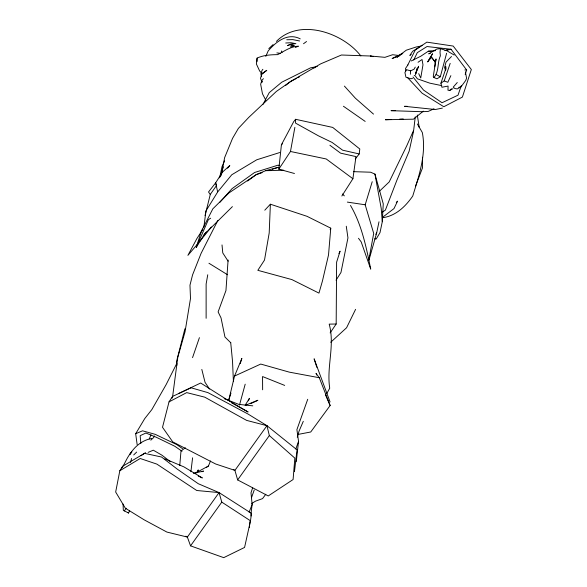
<?xml version="1.0" encoding="UTF-8"?>
<svg xmlns="http://www.w3.org/2000/svg" width="587" height="587" viewBox="0 0 587 587"><rect width="100%" height="100%" fill="white"/><g stroke="black" fill="none" stroke-linecap="round" stroke-linejoin="round"><path stroke-width="0.88" d="M206.125 318.301L206.132 284.027L207.754 274.775M422.471 157.243L422.464 168.007L415.42 186.373M295.599 119.293L295.577 123.131L318.47 135.846L332.066 142.414L342.625 150.184L359.2 153.948L359.794 148.988L332.704 127.416L295.599 119.293L293.72 121.612L281.415 144.762L278.818 169.166L294.461 173.503M330.129 332.91L336.175 324.017L336.615 262.154L340.086 251.207L338.941 253.635M270.38 204.21L269.198 232.973L264.51 260.048L257.832 270.321L291.922 279.595L318.961 293.111L322.461 280.924L328.515 254.971L330.767 228.167L307.038 216.324L270.38 204.21L264.781 210.197M374.638 238.85L376.208 239.019L379.994 232.643L382.291 221.71L383.26 203.843L374.946 174.082L370.573 172.211L353.631 171.661M228.094 260.048L225.951 290.55L218.107 311.91L221.028 317.89L224.96 337.033L230.742 342.735M410.372 74.219L410.621 70.844L414.077 69.193L415.266 67.094M179.769 465.447L180.994 450.999L185.353 447.786M257.121 58.076L256.732 61.657L257.121 58.076C263.446 55.149 270.739 54.694 277.673 54.642C284.225 51.186 290.785 46.446 298.409 46.19L295.305 47.452M454.206 55.053L446.81 50.724L440.419 48.626L440.023 52.294L440.375 55.846C437.176 62.655 439.296 71.621 433.91 77.491L436.97 78.805L440.316 76.75L446.612 53.226M296.259 461.808L298.541 441.387L296.905 429.611L307.727 399.285M294.461 471.662L297.044 449.869L266.953 425.685L248.132 414.099L207.974 392.644L191.061 387.787L172.512 396.445L169.027 401.882L162.511 427.285L172.739 441.886L215.686 464.009L234.91 470.392L237.654 479.924L268.237 495.956L293.096 479.528L294.843 458.131L269.345 435.554L266.953 425.685L246.672 420.409L204.716 397.15L186.703 392.608L169.027 401.882M415.258 116.857L413.681 130.219L406.784 145.723L389.196 181.933L379.393 191.274M190.907 471.75L192.602 457.794M123.072 504.05L123.314 510.33L128.582 513.023L129.639 510.514M249.306 527.53L250.062 521.344M250.928 514.285L252.124 504.571L251.001 492.779L252.667 487.716M203.872 227.118L205.949 210.902L217.77 191.817L231.77 174.765L256.732 159.796L279.757 152.532M172.519 397.34L177.795 357.256L185.059 331.714L190.496 298.512L189.975 285.194L192.551 274.929L201.084 253.379L217.806 220.529M256.842 60.681L256.387 63.998L259.667 71.027L261.017 72.392L261.531 74.806M250.48 520.808L251.507 513.398L219.054 492.588L198.267 483.717L177.369 469.204L161.55 457.031L144.519 453.34L122.595 466.305L119.821 470.752L115.668 492.023L125.354 508.217L144.175 519.833L166.884 532.064L187.363 537.068L190.54 545.851L223.735 557.65L244.574 547.436L250.48 520.808L221.791 502.12L219.054 492.588L196.755 490.505L156.861 464.104L140.205 458.498L119.821 470.752M341.839 196.021L352.912 178.727L355.979 156.597L340.57 153.148L329.909 145.253M433.91 77.491L433.257 76.501L436.046 58.927L434.718 66.823M278.818 169.166L290.47 151.483L294.879 127.35M368.827 259.916L373.699 233.391L365.18 204.79L372.217 181.706M368.849 259.916L369.201 258.148M368.996 259.938L376.678 232.892L378.997 221.791M219.641 177.846L222.011 166.657L224.557 160.86M413.578 131.18L409.132 151.226L396.827 180.378L385.366 210.153L382.306 212.098M250.913 516.002L251.507 513.398M229.928 401.413L228.791 399.996L234.536 376.062L241.866 358.444L240.23 363.639M205.039 215.598L210.278 194.436L216.544 185.507M172.079 398.199L172.512 396.445M197.834 471.669L198.281 469.901L196.572 472.873M184.905 328.779L176.423 361.937L176.951 365.18M239.467 405.111L245.197 384.184M297.279 437.242L299.025 431.188L303.296 421.312M220.595 176.21L223.309 166.855M130.439 462.483L131.598 458.491M415.493 74.666L417.115 68.562L415.699 73.639L418.641 66.272L416.601 70.631M206.419 231.902L204.115 234.602L196.285 247.31L201.319 231.373L212.824 208.847L228.945 192.947L256.24 174.618L265.801 170.626L278.187 167.354L272.28 169.313M228.791 399.996L230.97 393.07M450.178 63.367L444.227 80.896L440.925 83.2L441.908 87.25L448.072 86.069L447.984 90.222L449.708 90.449L452.944 88.666M192.543 357.63L199.411 337.65M461.301 85.629L458.021 95.175L442.026 102.747L423.476 90.031L413.013 76.985M465.175 74.358L466.665 70.022L451.065 49.271L427.028 46.534L417.284 52.661L413.747 60.006M440.925 83.2L445.79 68.73L445.702 66.39L445.827 69.721M251.5 497.695L254.23 489.991M295.833 448.989L298.541 441.387M330.18 229.708L330.767 228.167M249.123 512.202L252.124 504.571M206.301 467.568L208.444 466.012L210.506 460.934M248.396 400.826L249.431 398.316L245.212 405.169M149.237 438.959L150.998 434.806M196.285 247.31L208.37 219.67L210.645 218.203M450.867 75.642L447.808 82.29L444.227 80.896M265.786 56.396L268.208 50.886C275.949 41.809 287.791 32.336 300.25 38.867M355.597 309.342L346.579 327.759L330.716 342.258M407.554 65.473L415.229 50.093L426.837 42.139L453.201 46.065L471.332 69.515L462.395 97.082L443.809 106.746L422.119 93.223L407.833 77.932M220.741 175.594L221.512 174.068L224.623 157.646L232.569 138.319L238.366 128.414L248.756 117.4L276.36 91.44L290.609 81.483L320.685 63.858L341.421 55.009L370.441 56.014L384.933 57.335L392.674 54.716L398.94 55.508M176.804 363.441L166.172 384.529L151.828 409.609L144.769 418.56L135.678 433.72L137.145 444.594M263.02 104.347L269.235 92.643L281.701 82.239L310.508 67.857L317.325 66.507M326.717 393.701L329.725 388.19C326.387 366.567 335.111 345.684 329.197 324.127L336.175 324.017M154.52 435.965L153.633 437.572L150.793 440.169M121.825 467.986C125.464 462.769 127.196 456.51 131.804 451.983L129.83 454.411C134.577 446.48 142.362 440.147 151.607 438.496M427.725 61.84L432.48 53.901L427.725 61.84L431.548 57.306L435.165 61.899M375.775 234.338L376.678 232.892M336.05 280.182L340.966 272.471L347.952 237.896L346.271 226.222M202.838 229.363L196.916 238.527L187.906 255.352L198.391 243.062M201.319 231.373L202.801 229.113M407.928 64.908L405.544 68.422L405.866 71.012M124.283 510.998L126.183 508.217M219.054 492.588L187.363 537.068L185.822 536.188M190.54 545.851L221.791 502.12M237.654 479.924L269.345 435.554M266.953 425.685L234.91 470.392L233.45 469.402M457.273 82.518L453.223 87.133L454.837 88.527L457.266 88.931L461.089 86.737L465.748 80.419L466.577 78.181L465.388 71.915M316.753 375.012L316.026 373.361L319.277 377.72L330.136 405.514L310.736 431.988L297.462 434.534M262.873 69.295L261.963 70.513L260.944 74.292L261.611 76.721M265.808 494.239L262.55 498.62L255.44 501.188L251.757 503.492M355.311 158.886L359.2 153.948M211.327 226.971L199.558 241.697M227.551 168.198L229.81 165.505L222.502 172.086L215.634 182.858L208.517 192L210.278 194.436M219.714 202.493L232.041 188.654L254.619 172.483L277.915 165.204L279.735 165.373M263.416 78.68L261.868 80.404L260.657 84.19L262.455 93.759L265.808 100.23M451.491 56.506L446.039 62.105L444.572 67.564L445.621 70.631M204.115 234.602L232.408 206.631M276.389 41.413C299.619 17.698 342.969 32.747 360.851 55.948M133.711 454.94L136.646 452.071M263.181 72.722L261.883 73.977L260.481 78.298L261.956 82.033M396.276 202.39L397.553 201.158L393.972 208.59L382.533 217.322M281.415 144.762L282.596 143.646M449.708 90.449L451.462 88.791M268.817 48.604L273.087 44.597M411.201 54.342L409.851 55.457L412.646 51.304L422.112 45.236M423.344 111.126L413.453 119.183L385.395 119.741L391.639 119.462M285.73 85.372L290.609 81.483L296.2 78.585M303.516 43.739L306.531 41.516M247.604 181.031L256.24 174.618L262.147 172.666M418.047 62.281L422.038 59.507L422.985 64.827L420.74 77.998L418.729 73.617M140.99 455.754L145.539 452.621M435.598 50.651L428.334 51.208L420.828 56.205L411.193 60.975M402.777 53.41L396.973 57.247L406.285 50.203L416.183 46.997L420.483 46.182M194.84 473.379L208.444 466.012M297.8 77.763L299.392 76.934M402.689 53.329L392.123 58.524L399.167 55.882M178.998 393.334L200.666 383.017L225.547 398.771L248.096 411.993L231.337 402.653M250.671 403.673L257.869 400.268L245.241 405.36M234.536 376.062L260.738 364.065L289.325 372.143L319.277 377.72M434.013 108.8L428.231 111.42L422.17 111.713L391.015 110.664L395.477 110.65M135.678 433.72L142.531 430.814L155.313 434.373L176.775 444.608L182.564 448.695M148.166 452.364L153.324 450.192L162.019 455.233L170.377 461.705M201.869 471.75L203.535 471.082L193.394 473.313M430.344 53.3L428.73 53.828L436.889 49.022L440.419 48.626M382.541 217.762C395.873 215.884 405.316 206.683 412.734 196.08C419.015 175.476 426.544 154.352 422.324 132.537L417.364 123.967M458.748 87.412L461.089 86.737M290.286 46.953L292.935 46.248M412.522 78.379L410.9 78.768L405.94 77.205L404.927 72.568L406.431 69.67L410.621 70.844M444.917 50.577L451.065 49.271L446.634 49.873M442.4 108.081L435.356 109.52L404.524 106.313L407.217 106.313M285.715 42.998L291.005 42.734L295.87 43.665L291.02 44.025L287.579 45.661L290.433 44.319L294.263 45.441L293.823 46.021L290.66 45.199M399.674 119.11L403.24 118.948M313.223 67.791L315.036 67.74M286.75 39.769L292.81 39.623L299.619 40.98M283.756 170.23L265.801 170.626L271.216 170.597M464.838 69.978L466.665 70.022M428.334 51.208L432.575 51.348M252.792 405.844L238.887 404.414L224.161 398.646M276.881 52.896L280.226 53.322M347.357 202.097L365.18 204.79M441.791 85.629L429.765 83.149L417.372 78.805L415.244 75.84L414.202 75.437M290.47 151.483L326.233 158.974L352.912 178.727M373.09 56.646L370.441 56.014L372.151 56.543M284.688 385.417L262.55 376.553L262.638 389.797M164.778 458.814L183.885 466.863L202.332 477.95L198.259 476.094M436.163 74.512L440.316 76.75M208.935 263.24L227.521 274.731M182.029 451.249L174.794 446.252L156.032 437.139L145.899 433.037L140.161 435.671L140.843 443.42M343.424 106.24L365.18 121.414M127.783 512.385L128.582 513.023M373.508 114.113L355.377 98.198L344.415 86.098M342.375 194.011L344.356 195.867M435.525 62.552L431.548 57.306M358.481 238.271L361.188 241.903L370.727 269.132C366.295 247.347 361.775 224.77 350.505 205.457M209.522 389.049L205.046 382.342L201.818 369.428M228.116 261.193L222.774 252.931L222.018 244.933M325.433 394.802L330.136 405.514M330.048 401.904L314.111 358.804L316.833 367.337M216.317 184.846L215.634 182.858L217.623 191.744M262.051 81.975L261.531 80.448L261.978 81.886M281.444 50.959L281.98 52.669M417.298 115.008L419.257 127.592M374.946 174.082L381.227 208.48L382.291 221.71M230.698 342.434L232.518 361.181L233.406 381.176M435.048 61.246L435.29 64.02M265.485 71.298L261.883 73.977L266.777 70.345L265.485 71.298"/></g></svg>
